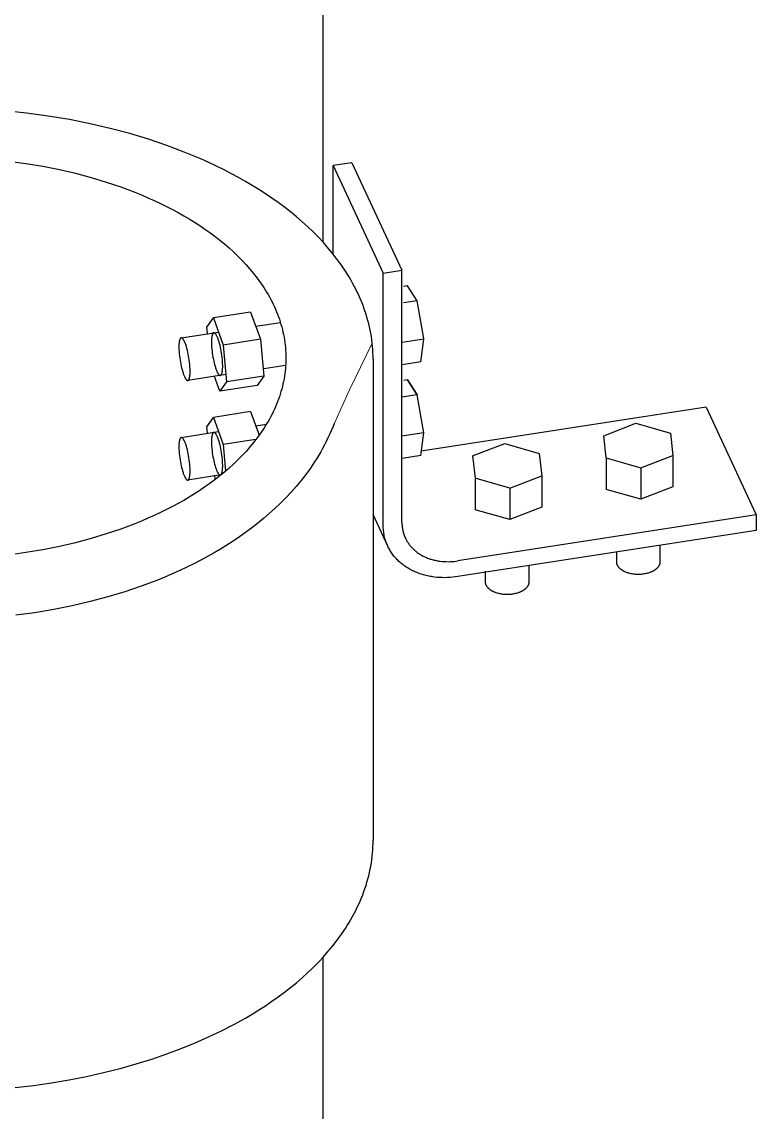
# Model space of a CAD drawing. Header units: millimetres. Extents: x 3.1 to 23.9, y 2.6 to 13.
# Drawn here: x 22.2211 to 22.4113, y 6.3739 to 6.6565 of the extents above; entities that cross this region are included whole.
import ezdxf

# ---------------------------------------------------------------- set-up
doc = ezdxf.new("R2010")
doc.units = ezdxf.units.MM
doc.linetypes.add('ACAD_ISO02W100', pattern=[15, 12, -3])
doc.layers.add('0.2', color=6, linetype='Continuous', lineweight=15)
doc.layers.add('0.3', color=4, linetype='Continuous', lineweight=20)

msp = doc.modelspace()

# ---------------------------------------------------------------- linework, layer by layer
at = {"layer": '0.2', "linetype": 'ACAD_ISO02W100', "lineweight": -3, "ltscale": 0.008}
for p, q in [((22.29911, 7.29476), (22.29911, 6.59938)), ((22.29911, 6.414), (22.29911, 5.65773))]:
    msp.add_line(p, q, dxfattribs=at)
at = {"layer": '0.3', "lineweight": -3}
for points in [[(22.31212, 6.569), (22.31211, 6.56985), (22.31208, 6.57069), (22.31204, 6.57153), (22.31197, 6.57238), (22.31188, 6.57322), (22.31178, 6.57406), (22.31166, 6.5749), (22.31152, 6.57574), (22.31136, 6.57657), (22.31118, 6.57741), (22.31098, 6.57824), (22.31077, 6.57907), (22.31053, 6.5799), (22.31028, 6.58072), (22.31001, 6.58154), (22.30972, 6.58236), (22.30942, 6.58318), (22.3091, 6.58399), (22.30876, 6.5848), (22.3084, 6.5856), (22.30802, 6.5864), (22.30763, 6.5872), (22.30722, 6.58799), (22.3068, 6.58878), (22.30636, 6.58956), (22.3059, 6.59034), (22.30543, 6.59112), (22.30494, 6.59188), (22.30391, 6.5934), (22.30283, 6.5949), (22.30169, 6.59637), (22.30049, 6.59782), (22.29924, 6.59925), (22.29793, 6.60064), (22.29658, 6.60201), (22.29518, 6.60335), (22.29373, 6.60467), (22.29224, 6.60595), (22.29071, 6.6072), (22.28914, 6.60843), (22.28753, 6.60962), (22.28589, 6.61078), (22.28422, 6.61191), (22.28252, 6.61301), (22.28079, 6.61407), (22.27904, 6.61511), (22.27725, 6.61612), (22.2754, 6.61712), (22.2735, 6.6181), (22.27154, 6.61907), (22.26953, 6.62001), (22.26746, 6.62094), (22.26535, 6.62185), (22.26318, 6.62273), (22.25868, 6.62443), (22.25398, 6.62602), (22.2491, 6.62749), (22.24404, 6.62884), (22.23881, 6.63006), (22.23344, 6.63114), (22.22794, 6.63206), (22.22232, 6.63282), (22.21662, 6.63343)], [(22.21768, 6.6204), (22.22217, 6.61978), (22.22657, 6.61905), (22.23087, 6.61819), (22.23505, 6.61721), (22.2391, 6.61613), (22.24301, 6.61495), (22.24677, 6.61368), (22.25036, 6.61232), (22.2521, 6.61161), (22.2538, 6.61089), (22.25545, 6.61015), (22.25706, 6.60939), (22.25862, 6.60862), (22.26014, 6.60783), (22.26162, 6.60703), (22.26306, 6.60623), (22.26446, 6.6054), (22.26584, 6.60454), (22.2672, 6.60367), (22.26854, 6.60276), (22.26985, 6.60183), (22.27113, 6.60088), (22.27239, 6.5999), (22.27362, 6.5989), (22.27481, 6.59787), (22.27596, 6.59682), (22.27709, 6.59575), (22.27817, 6.59465), (22.27921, 6.59353), (22.28022, 6.5924), (22.28117, 6.59124), (22.28209, 6.59006), (22.28296, 6.58886), (22.28377, 6.58764), (22.28417, 6.58703), (22.28454, 6.58641), (22.28491, 6.58579), (22.28526, 6.58516), (22.2856, 6.58453), (22.28593, 6.5839), (22.28624, 6.58326), (22.28654, 6.58262), (22.28683, 6.58198), (22.2871, 6.58133), (22.28736, 6.58068), (22.2876, 6.58003), (22.28783, 6.57937), (22.28805, 6.57872), (22.28825, 6.57806), (22.28844, 6.57739), (22.28861, 6.57673), (22.28877, 6.57606), (22.28891, 6.5754), (22.28904, 6.57473), (22.28915, 6.57406), (22.28925, 6.57338), (22.28933, 6.57271), (22.2894, 6.57204), (22.28945, 6.57136), (22.28949, 6.57069), (22.28951, 6.57001), (22.28952, 6.56934)], [(22.30663, 6.61997), (22.3018, 6.61922)], [(22.3018, 6.59624), (22.3018, 6.61922)], [(22.3018, 6.61922), (22.31474, 6.59133)], [(22.30663, 6.61997), (22.31957, 6.59208)], [(22.31474, 6.59133), (22.31957, 6.59208)], [(22.31474, 6.52601), (22.31474, 6.59133)], [(22.31957, 6.52676), (22.31957, 6.59208)], [(22.32102, 6.58806), (22.32, 6.5879)], [(22.32356, 6.58419), (22.32102, 6.58806)], [(22.32356, 6.58419), (22.31996, 6.58363)], [(22.32527, 6.57437), (22.32356, 6.58419)], [(22.26904, 6.57731), (22.27074, 6.57977)], [(22.2804, 6.58126), (22.27074, 6.57977)], [(22.27074, 6.57977), (22.27328, 6.5727)], [(22.2804, 6.58126), (22.28294, 6.5742)], [(22.26918, 6.5757), (22.26904, 6.57731)], [(22.28173, 6.57757), (22.2881, 6.57855)], [(22.26241, 6.57458), (22.26232, 6.57455), (22.26231, 6.57454), (22.26231, 6.57454), (22.2623, 6.57454), (22.2623, 6.57453), (22.26229, 6.57453), (22.26229, 6.57453), (22.26228, 6.57452), (22.26228, 6.57452), (22.26227, 6.57451), (22.26226, 6.57451), (22.26226, 6.5745), (22.26225, 6.5745), (22.26225, 6.57449), (22.26224, 6.57448), (22.26223, 6.57447), (22.26222, 6.57446), (22.26221, 6.57445), (22.2622, 6.57444), (22.26219, 6.57442), (22.26218, 6.57441), (22.26217, 6.5744), (22.26216, 6.57438), (22.26215, 6.57437), (22.26214, 6.57435), (22.26213, 6.57434), (22.26212, 6.57432), (22.26211, 6.5743), (22.2621, 6.57429), (22.26209, 6.57425), (22.26207, 6.57421), (22.26205, 6.57417), (22.26204, 6.57413), (22.26202, 6.57409), (22.26201, 6.57404), (22.26199, 6.57398), (22.26198, 6.57392), (22.26196, 6.57386), (22.26195, 6.5738), (22.26193, 6.57373), (22.26191, 6.57359), (22.26188, 6.57343), (22.26186, 6.57327), (22.26185, 6.57309), (22.26183, 6.57289), (22.26182, 6.57269), (22.26182, 6.57248), (22.26181, 6.57202), (22.26183, 6.57152), (22.26185, 6.571), (22.2619, 6.57045), (22.26195, 6.5699), (22.26202, 6.56934), (22.26211, 6.56878), (22.2622, 6.56824), (22.2623, 6.56772), (22.2624, 6.56723), (22.26251, 6.56676), (22.26262, 6.56632), (22.26275, 6.56589), (22.26288, 6.56547), (22.26295, 6.56526), (22.26302, 6.56507), (22.26309, 6.56488), (22.26316, 6.5647), (22.26323, 6.56454), (22.26331, 6.56438), (22.26338, 6.56423), (22.26342, 6.56416), (22.26346, 6.5641), (22.26349, 6.56404), (22.26353, 6.56398), (22.26357, 6.56392), (22.2636, 6.56387), (22.26364, 6.56382), (22.26368, 6.56377), (22.26369, 6.56375), (22.26371, 6.56373), (22.26373, 6.56371), (22.26375, 6.56369), (22.26376, 6.56368), (22.26378, 6.56366), (22.2638, 6.56364), (22.26382, 6.56363), (22.26383, 6.56361), (22.26385, 6.5636), (22.26387, 6.56359), (22.26388, 6.56358), (22.26389, 6.56357), (22.2639, 6.56357), (22.26391, 6.56356), (22.26392, 6.56356), (22.26393, 6.56355), (22.26393, 6.56355), (22.26394, 6.56355), (22.26395, 6.56354), (22.26396, 6.56354), (22.26397, 6.56353), (22.26397, 6.56353), (22.26398, 6.56353), (22.26399, 6.56353), (22.264, 6.56352), (22.26401, 6.56352), (22.26401, 6.56352), (22.26402, 6.56352), (22.26403, 6.56352), (22.26404, 6.56352), (22.26405, 6.56351), (22.26405, 6.56351), (22.26406, 6.56351), (22.26407, 6.56351), (22.26408, 6.56351), (22.26408, 6.56351), (22.26409, 6.56351), (22.2641, 6.56351), (22.26411, 6.56351), (22.26411, 6.56351), (22.26412, 6.56352), (22.26413, 6.56352), (22.26413, 6.56352), (22.26414, 6.56352), (22.26415, 6.56352), (22.26416, 6.56352), (22.26416, 6.56353), (22.26417, 6.56353), (22.26418, 6.56353), (22.26418, 6.56354), (22.26419, 6.56354), (22.2642, 6.56354), (22.2642, 6.56355), (22.26421, 6.56355), (22.26422, 6.56355), (22.26422, 6.56356), (22.26423, 6.56356), (22.26424, 6.56357), (22.26424, 6.56357), (22.26425, 6.56358), (22.26426, 6.56358), (22.26426, 6.56359), (22.26427, 6.56359), (22.26428, 6.5636), (22.26428, 6.5636), (22.26429, 6.56361), (22.26429, 6.56362), (22.2643, 6.56362), (22.26431, 6.56363), (22.26432, 6.56364), (22.26433, 6.56366), (22.26434, 6.56367), (22.26435, 6.56369), (22.26436, 6.56371), (22.26437, 6.56372), (22.26438, 6.56374), (22.2644, 6.56376), (22.26441, 6.56378), (22.26442, 6.5638), (22.26443, 6.56382), (22.26444, 6.56384), (22.26445, 6.56386), (22.26446, 6.56391), (22.26448, 6.56396), (22.2645, 6.564), (22.26451, 6.56406), (22.26453, 6.56411), (22.26455, 6.56417), (22.26456, 6.56423), (22.26458, 6.56429), (22.26459, 6.56436), (22.26461, 6.5645), (22.26464, 6.56466), (22.26466, 6.56483), (22.26468, 6.56501), (22.26469, 6.5652), (22.2647, 6.5654), (22.26471, 6.56562), (22.26471, 6.56607), (22.2647, 6.56657), (22.26467, 6.56709), (22.26463, 6.56764), (22.26457, 6.5682), (22.2645, 6.56876), (22.26442, 6.56931), (22.26433, 6.56985), (22.26423, 6.57037), (22.26412, 6.57087), (22.26401, 6.57133), (22.26388, 6.57184), (22.26374, 6.57234), (22.26366, 6.57258), (22.26358, 6.57282), (22.2635, 6.57304), (22.26342, 6.57326), (22.26333, 6.57346), (22.26325, 6.57365), (22.2632, 6.57374), (22.26316, 6.57382), (22.26312, 6.5739), (22.26307, 6.57398), (22.26303, 6.57405), (22.26299, 6.57412), (22.26295, 6.57418), (22.2629, 6.57424), (22.26288, 6.57427), (22.26286, 6.5743), (22.26284, 6.57432), (22.26282, 6.57435), (22.2628, 6.57437), (22.26278, 6.57439), (22.26276, 6.57441), (22.26248, 6.57459)], [(22.26241, 6.57458), (22.27207, 6.57607)], [(22.28294, 6.5742), (22.27328, 6.5727)], [(22.28294, 6.5742), (22.28377, 6.56467)], [(22.32527, 6.57426), (22.31966, 6.5734)], [(22.32444, 6.56832), (22.32527, 6.57426)], [(22.32525, 6.57427), (22.32527, 6.57437)], [(22.27328, 6.5727), (22.27411, 6.56318)], [(22.28952, 6.56934), (22.28951, 6.56866), (22.28949, 6.56799), (22.28945, 6.56731), (22.2894, 6.56664), (22.28933, 6.56597), (22.28925, 6.56529), (22.28915, 6.56462), (22.28904, 6.56395), (22.28891, 6.56328), (22.28877, 6.56261), (22.28861, 6.56195), (22.28844, 6.56128), (22.28825, 6.56062), (22.28805, 6.55996), (22.28783, 6.5593), (22.2876, 6.55865), (22.28736, 6.558), (22.2871, 6.55735), (22.28683, 6.5567), (22.28654, 6.55606), (22.28624, 6.55542), (22.28593, 6.55478), (22.2856, 6.55415), (22.28526, 6.55351), (22.28491, 6.55289), (22.28454, 6.55227), (22.28417, 6.55165), (22.28377, 6.55103), (22.28296, 6.54982), (22.28209, 6.54862), (22.28117, 6.54744), (22.28022, 6.54628), (22.27921, 6.54514), (22.27817, 6.54403), (22.27709, 6.54293), (22.27596, 6.54186), (22.27481, 6.54081), (22.27362, 6.53978), (22.27239, 6.53878), (22.27113, 6.5378), (22.26985, 6.53685), (22.26854, 6.53592), (22.2672, 6.53501), (22.26584, 6.53413), (22.26446, 6.53328), (22.26306, 6.53245), (22.26162, 6.53164), (22.26014, 6.53084), (22.25862, 6.53006), (22.25706, 6.52929), (22.25545, 6.52853), (22.2538, 6.52779), (22.2521, 6.52706), (22.25036, 6.52636), (22.24677, 6.525), (22.24301, 6.52373), (22.2391, 6.52255), (22.23505, 6.52146), (22.23087, 6.52049), (22.22657, 6.51963), (22.22217, 6.51889), (22.21768, 6.51828)], [(22.31212, 6.569), (22.31212, 6.44438)], [(22.32444, 6.56832), (22.31964, 6.56758)], [(22.28946, 6.56744), (22.28378, 6.56656)], [(22.27395, 6.56504), (22.26412, 6.56352)], [(22.2724, 6.56072), (22.27102, 6.56458)], [(22.27411, 6.56318), (22.2724, 6.56072)], [(22.28377, 6.56467), (22.27411, 6.56318)], [(22.28377, 6.56467), (22.28206, 6.56221)], [(22.32102, 6.56367), (22.32004, 6.56351)], [(22.32102, 6.56367), (22.32356, 6.55979)], [(22.32356, 6.55979), (22.32102, 6.56367)], [(22.28206, 6.56221), (22.2724, 6.56072)], [(22.32356, 6.55979), (22.31957, 6.55917)], [(22.32527, 6.54998), (22.32356, 6.55979)], [(22.2804, 6.55544), (22.27074, 6.55394)], [(22.2804, 6.55544), (22.2826, 6.54932)], [(22.39839, 6.55659), (22.3246, 6.54518)], [(22.39839, 6.55659), (22.41133, 6.52871)], [(22.302, 6.55224), (22.30167, 6.55139), (22.30127, 6.55045), (22.30086, 6.54953), (22.30043, 6.54861), (22.29998, 6.5477), (22.29952, 6.54681), (22.29904, 6.54592), (22.29855, 6.54504), (22.29804, 6.54417), (22.29751, 6.54331), (22.29694, 6.54241), (22.29586, 6.5408), (22.29468, 6.53918), (22.29346, 6.5376), (22.29219, 6.53607), (22.29087, 6.53457), (22.28952, 6.53312), (22.28812, 6.53171), (22.28669, 6.53034), (22.28523, 6.52902), (22.28374, 6.52773), (22.28221, 6.52648), (22.28066, 6.52527), (22.27909, 6.52411), (22.27749, 6.52298), (22.27588, 6.52188), (22.27424, 6.52083), (22.27259, 6.51981), (22.27093, 6.51882), (22.26923, 6.51787), (22.26749, 6.51693), (22.26571, 6.51601), (22.26389, 6.51511), (22.26202, 6.51423), (22.26011, 6.51338), (22.25816, 6.51254), (22.25611, 6.51171), (22.25207, 6.51018), (22.24781, 6.50874), (22.24341, 6.50741), (22.23887, 6.5062), (22.2342, 6.50511), (22.22942, 6.50415), (22.22454, 6.50333), (22.21957, 6.50266)], [(22.26904, 6.55149), (22.27074, 6.55394)], [(22.26918, 6.54988), (22.26904, 6.55149)], [(22.27074, 6.55394), (22.27328, 6.54688)], [(22.28173, 6.55174), (22.28449, 6.55217)], [(22.37184, 6.5492), (22.38015, 6.55241)], [(22.38015, 6.55241), (22.38912, 6.54985)], [(22.26241, 6.54875), (22.26232, 6.54873), (22.26231, 6.54872), (22.26231, 6.54872), (22.2623, 6.54872), (22.2623, 6.54871), (22.26229, 6.54871), (22.26229, 6.5487), (22.26228, 6.5487), (22.26228, 6.5487), (22.26227, 6.54869), (22.26226, 6.54869), (22.26226, 6.54868), (22.26225, 6.54868), (22.26225, 6.54867), (22.26224, 6.54866), (22.26223, 6.54865), (22.26222, 6.54864), (22.26221, 6.54863), (22.2622, 6.54861), (22.26219, 6.5486), (22.26218, 6.54859), (22.26217, 6.54857), (22.26216, 6.54856), (22.26215, 6.54854), (22.26214, 6.54853), (22.26213, 6.54851), (22.26212, 6.5485), (22.26211, 6.54848), (22.2621, 6.54846), (22.26209, 6.54843), (22.26207, 6.54839), (22.26205, 6.54835), (22.26204, 6.54831), (22.26202, 6.54826), (22.26201, 6.54821), (22.26199, 6.54816), (22.26198, 6.5481), (22.26196, 6.54804), (22.26195, 6.54798), (22.26193, 6.54791), (22.26191, 6.54777), (22.26188, 6.54761), (22.26186, 6.54744), (22.26185, 6.54726), (22.26183, 6.54707), (22.26182, 6.54687), (22.26182, 6.54665), (22.26181, 6.54619), (22.26183, 6.5457), (22.26185, 6.54518), (22.2619, 6.54463), (22.26195, 6.54407), (22.26202, 6.54351), (22.26211, 6.54296), (22.2622, 6.54242), (22.2623, 6.5419), (22.2624, 6.5414), (22.26251, 6.54094), (22.26262, 6.5405), (22.26275, 6.54006), (22.26288, 6.53964), (22.26295, 6.53944), (22.26302, 6.53925), (22.26309, 6.53906), (22.26316, 6.53888), (22.26323, 6.53871), (22.26331, 6.53855), (22.26338, 6.53841), (22.26342, 6.53834), (22.26346, 6.53827), (22.26349, 6.53821), (22.26353, 6.53815), (22.26357, 6.5381), (22.2636, 6.53805), (22.26364, 6.538), (22.26368, 6.53795), (22.26369, 6.53793), (22.26371, 6.53791), (22.26373, 6.53789), (22.26375, 6.53787), (22.26376, 6.53785), (22.26378, 6.53784), (22.2638, 6.53782), (22.26382, 6.53781), (22.26383, 6.53779), (22.26385, 6.53778), (22.26387, 6.53777), (22.26388, 6.53776), (22.26389, 6.53775), (22.2639, 6.53774), (22.26391, 6.53774), (22.26392, 6.53774), (22.26393, 6.53773), (22.26393, 6.53773), (22.26394, 6.53772), (22.26395, 6.53772), (22.26396, 6.53772), (22.26397, 6.53771), (22.26397, 6.53771), (22.26398, 6.53771), (22.26399, 6.5377), (22.264, 6.5377), (22.26401, 6.5377), (22.26401, 6.5377), (22.26402, 6.5377), (22.26403, 6.53769), (22.26404, 6.53769), (22.26405, 6.53769), (22.26405, 6.53769), (22.26406, 6.53769), (22.26407, 6.53769), (22.26408, 6.53769), (22.26408, 6.53769), (22.26409, 6.53769), (22.2641, 6.53769), (22.26411, 6.53769), (22.26411, 6.53769), (22.26412, 6.53769), (22.26413, 6.53769), (22.26413, 6.5377), (22.26414, 6.5377), (22.26415, 6.5377), (22.26416, 6.5377), (22.26416, 6.5377), (22.26417, 6.53771), (22.26418, 6.53771), (22.26418, 6.53771), (22.26419, 6.53772), (22.2642, 6.53772), (22.2642, 6.53772), (22.26421, 6.53773), (22.26422, 6.53773), (22.26422, 6.53773), (22.26423, 6.53774), (22.26424, 6.53774), (22.26424, 6.53775), (22.26425, 6.53775), (22.26426, 6.53776), (22.26426, 6.53776), (22.26427, 6.53777), (22.26428, 6.53778), (22.26428, 6.53778), (22.26429, 6.53779), (22.26429, 6.53779), (22.2643, 6.5378), (22.26431, 6.53781), (22.26432, 6.53782), (22.26433, 6.53784), (22.26434, 6.53785), (22.26435, 6.53787), (22.26436, 6.53788), (22.26437, 6.5379), (22.26438, 6.53792), (22.2644, 6.53794), (22.26441, 6.53796), (22.26442, 6.53798), (22.26443, 6.538), (22.26444, 6.53802), (22.26445, 6.53804), (22.26446, 6.53808), (22.26448, 6.53813), (22.2645, 6.53818), (22.26451, 6.53823), (22.26453, 6.53829), (22.26455, 6.53835), (22.26456, 6.53841), (22.26458, 6.53847), (22.26459, 6.53854), (22.26461, 6.53868), (22.26464, 6.53884), (22.26466, 6.539), (22.26468, 6.53918), (22.26469, 6.53938), (22.2647, 6.53958), (22.26471, 6.53979), (22.26471, 6.54025), (22.2647, 6.54075), (22.26467, 6.54127), (22.26463, 6.54182), (22.26457, 6.54237), (22.2645, 6.54293), (22.26442, 6.54349), (22.26433, 6.54403), (22.26423, 6.54455), (22.26412, 6.54504), (22.26401, 6.5455), (22.26388, 6.54602), (22.26374, 6.54652), (22.26366, 6.54676), (22.26358, 6.54699), (22.2635, 6.54722), (22.26342, 6.54743), (22.26333, 6.54764), (22.26325, 6.54782), (22.2632, 6.54791), (22.26316, 6.548), (22.26312, 6.54808), (22.26307, 6.54816), (22.26303, 6.54823), (22.26299, 6.5483), (22.26295, 6.54836), (22.2629, 6.54842), (22.26288, 6.54845), (22.26286, 6.54848), (22.26284, 6.5485), (22.26282, 6.54853), (22.2628, 6.54855), (22.26278, 6.54857), (22.26276, 6.54859), (22.26248, 6.54877)], [(22.26241, 6.54875), (22.27207, 6.55025)], [(22.32527, 6.54998), (22.31957, 6.5491)], [(22.32444, 6.54403), (22.32527, 6.54998)], [(22.37249, 6.54344), (22.37184, 6.5492)], [(22.38912, 6.54985), (22.38977, 6.54409)], [(22.28175, 6.54819), (22.27328, 6.54688)], [(22.27328, 6.54688), (22.27388, 6.54001)], [(22.33788, 6.54395), (22.3462, 6.54716)], [(22.3462, 6.54716), (22.35516, 6.5446)], [(22.32444, 6.54403), (22.3196, 6.54329)], [(22.33788, 6.54395), (22.33853, 6.53819)], [(22.35516, 6.5446), (22.35581, 6.53884)], [(22.37249, 6.54344), (22.38145, 6.54089), (22.38977, 6.54409)], [(22.37249, 6.54344), (22.37249, 6.53528)], [(22.38977, 6.54409), (22.38977, 6.53593)], [(22.38145, 6.54089), (22.38145, 6.53272)], [(22.27268, 6.53902), (22.26412, 6.53769)], [(22.27131, 6.53794), (22.27102, 6.53876)], [(22.3475, 6.53563), (22.33853, 6.53819)], [(22.33853, 6.53819), (22.33853, 6.53002)], [(22.3475, 6.53563), (22.35581, 6.53884)], [(22.35581, 6.53884), (22.35581, 6.53067)], [(22.3475, 6.53563), (22.3475, 6.52747)], [(22.38145, 6.53272), (22.37249, 6.53528)], [(22.38977, 6.53593), (22.38145, 6.53272)], [(22.31592, 6.52058), (22.31212, 6.52876)], [(22.41133, 6.52871), (22.33406, 6.51676)], [(22.3475, 6.52747), (22.33853, 6.53002)], [(22.35581, 6.53067), (22.3475, 6.52747)], [(22.41133, 6.52871), (22.41133, 6.52463)], [(22.31592, 6.52058), (22.31577, 6.52092), (22.31563, 6.52125), (22.3155, 6.52158), (22.31539, 6.52192), (22.31528, 6.52226), (22.31518, 6.5226), (22.3151, 6.52294), (22.31502, 6.52329), (22.31495, 6.52363), (22.31489, 6.52397), (22.31485, 6.52431), (22.31481, 6.52466), (22.31478, 6.525), (22.31476, 6.52534), (22.31474, 6.52568), (22.31474, 6.52601)], [(22.31957, 6.52676), (22.31957, 6.52651), (22.31958, 6.52625), (22.3196, 6.526), (22.31962, 6.52574), (22.31965, 6.52549), (22.31969, 6.52523), (22.31973, 6.52497), (22.31978, 6.52472), (22.31984, 6.52446), (22.3199, 6.5242), (22.31997, 6.52395), (22.32005, 6.52369), (22.32014, 6.52344), (22.32024, 6.52319), (22.32034, 6.52294), (22.32045, 6.52269)], [(22.41133, 6.52463), (22.33406, 6.51267)], [(22.33406, 6.51267), (22.3334, 6.51258), (22.33273, 6.51251), (22.33206, 6.51245), (22.33138, 6.51242), (22.33069, 6.5124), (22.33, 6.51241), (22.32931, 6.51244), (22.32862, 6.51249), (22.32793, 6.51257), (22.32759, 6.51262), (22.32725, 6.51267), (22.3269, 6.51273), (22.32656, 6.51279), (22.32622, 6.51286), (22.32589, 6.51294), (22.32555, 6.51303), (22.32522, 6.51312), (22.32488, 6.51321), (22.32456, 6.51332), (22.32423, 6.51342), (22.32391, 6.51354), (22.32359, 6.51366), (22.32327, 6.51379), (22.32296, 6.51392), (22.32265, 6.51406), (22.32234, 6.51421), (22.32204, 6.51436), (22.32174, 6.51452), (22.32145, 6.51468), (22.32116, 6.51485), (22.32088, 6.51502), (22.3206, 6.5152), (22.32033, 6.51539), (22.32006, 6.51558), (22.3198, 6.51578), (22.31955, 6.51598), (22.3193, 6.51619), (22.31905, 6.5164), (22.31881, 6.51661), (22.31858, 6.51683), (22.31836, 6.51706), (22.31814, 6.51729), (22.31793, 6.51752), (22.31772, 6.51776), (22.31752, 6.518), (22.31733, 6.51825), (22.31715, 6.51849), (22.31697, 6.51875), (22.3168, 6.519), (22.31663, 6.51926), (22.31647, 6.51952), (22.31632, 6.51978), (22.31618, 6.52005), (22.31605, 6.52031), (22.31592, 6.52058)], [(22.32045, 6.52269), (22.32055, 6.52249), (22.32065, 6.52229), (22.32076, 6.52209), (22.32087, 6.52189), (22.32099, 6.52169), (22.32111, 6.5215), (22.32124, 6.52131), (22.32137, 6.52112), (22.32151, 6.52093), (22.32166, 6.52075), (22.32181, 6.52057), (22.32196, 6.52039), (22.32212, 6.52022), (22.32228, 6.52005), (22.32245, 6.51988), (22.32263, 6.51971), (22.3228, 6.51955), (22.32299, 6.51939), (22.32317, 6.51924), (22.32337, 6.51908), (22.32356, 6.51894), (22.32376, 6.51879), (22.32397, 6.51865), (22.32417, 6.51852), (22.32439, 6.51839), (22.3246, 6.51826), (22.32482, 6.51814), (22.32504, 6.51802), (22.32527, 6.51791), (22.3255, 6.5178), (22.32573, 6.51769), (22.32597, 6.51759), (22.3262, 6.5175), (22.32644, 6.51741), (22.32669, 6.51732), (22.32693, 6.51724), (22.32718, 6.51716), (22.32743, 6.51709), (22.32768, 6.51702), (22.32793, 6.51696), (22.32818, 6.5169), (22.32844, 6.51685), (22.32869, 6.5168), (22.32895, 6.51675), (22.32921, 6.51671), (22.32946, 6.51668), (22.32998, 6.51662), (22.3305, 6.51658), (22.33102, 6.51656), (22.33153, 6.51655), (22.33205, 6.51656), (22.33256, 6.51659), (22.33306, 6.51663), (22.33356, 6.51669), (22.33406, 6.51676)], [(22.3864, 6.52077), (22.3864, 6.51636)], [(22.37521, 6.51651), (22.37521, 6.51904)], [(22.35244, 6.51552), (22.35244, 6.51126)], [(22.3864, 6.51636), (22.38639, 6.51632), (22.38639, 6.51628), (22.38639, 6.51624), (22.38638, 6.5162), (22.38638, 6.51616), (22.38637, 6.51612), (22.38636, 6.51608), (22.38635, 6.51605), (22.38634, 6.51601), (22.38633, 6.51597), (22.38632, 6.51593), (22.38631, 6.51589), (22.3863, 6.51585), (22.38629, 6.51582), (22.38627, 6.51578), (22.38626, 6.51574), (22.38624, 6.5157), (22.38623, 6.51567), (22.38621, 6.51563), (22.38619, 6.51559), (22.38618, 6.51556), (22.38616, 6.51552), (22.38612, 6.51545), (22.38607, 6.51538), (22.38603, 6.51531), (22.38598, 6.51524), (22.38593, 6.51517), (22.38588, 6.5151), (22.38582, 6.51503), (22.38577, 6.51497), (22.38571, 6.5149), (22.38564, 6.51484), (22.38558, 6.51478), (22.38551, 6.51472), (22.38545, 6.51466), (22.38538, 6.5146), (22.38531, 6.51454), (22.38523, 6.51449), (22.38516, 6.51443), (22.38508, 6.51438), (22.38501, 6.51433), (22.38493, 6.51428), (22.38485, 6.51423), (22.38476, 6.51418), (22.38467, 6.51413), (22.38458, 6.51408), (22.38449, 6.51403), (22.38439, 6.51398), (22.38429, 6.51393), (22.38419, 6.51389), (22.38408, 6.51384), (22.38397, 6.5138), (22.38386, 6.51376), (22.38363, 6.51367), (22.38339, 6.5136), (22.38314, 6.51353), (22.38289, 6.51346), (22.38262, 6.51341), (22.38235, 6.51336), (22.38208, 6.51332), (22.38179, 6.51328), (22.38151, 6.51326), (22.38122, 6.51324), (22.38093, 6.51323), (22.38064, 6.51323), (22.38035, 6.51324), (22.38007, 6.51326), (22.37978, 6.51329), (22.3795, 6.51332), (22.37923, 6.51336), (22.37896, 6.51341), (22.3787, 6.51347), (22.37845, 6.51353), (22.3782, 6.5136), (22.37797, 6.51368), (22.37774, 6.51376), (22.37752, 6.51384), (22.37742, 6.51389), (22.37732, 6.51393), (22.37722, 6.51398), (22.37712, 6.51403), (22.37703, 6.51408), (22.37694, 6.51413), (22.37685, 6.51418), (22.37676, 6.51423), (22.37668, 6.51428), (22.37659, 6.51434), (22.37651, 6.51439), (22.37642, 6.51445), (22.37634, 6.51451), (22.37627, 6.51457), (22.37619, 6.51463), (22.37612, 6.5147), (22.37604, 6.51476), (22.37597, 6.51483), (22.37591, 6.5149), (22.37584, 6.51497), (22.37578, 6.51504), (22.37572, 6.51511), (22.37566, 6.51519), (22.37561, 6.51526), (22.37556, 6.51534), (22.37553, 6.51537), (22.37551, 6.51541), (22.37549, 6.51545), (22.37547, 6.51549), (22.37545, 6.51553), (22.37543, 6.51557), (22.37541, 6.51561), (22.37539, 6.51565), (22.37537, 6.51569), (22.37535, 6.51573), (22.37534, 6.51577), (22.37532, 6.51581), (22.37531, 6.51585), (22.3753, 6.51589), (22.37528, 6.51593), (22.37527, 6.51597), (22.37526, 6.51601), (22.37525, 6.51606), (22.37524, 6.5161), (22.37524, 6.51614), (22.37523, 6.51618), (22.37522, 6.51622), (22.37522, 6.51626), (22.37521, 6.5163), (22.37521, 6.51635), (22.37521, 6.51639), (22.37521, 6.51643), (22.37521, 6.51647), (22.37521, 6.51651)], [(22.34125, 6.51126), (22.34125, 6.51405)], [(22.35244, 6.51115), (22.35244, 6.51111), (22.35243, 6.51107), (22.35243, 6.51104), (22.35242, 6.511), (22.35242, 6.51096), (22.35241, 6.51092), (22.3524, 6.51088), (22.3524, 6.51084), (22.35239, 6.5108), (22.35238, 6.51077), (22.35237, 6.51073), (22.35235, 6.51069), (22.35234, 6.51065), (22.35233, 6.51061), (22.35232, 6.51058), (22.3523, 6.51054), (22.35229, 6.5105), (22.35227, 6.51046), (22.35225, 6.51043), (22.35224, 6.51039), (22.35222, 6.51035), (22.3522, 6.51032), (22.35216, 6.51025), (22.35212, 6.51017), (22.35207, 6.5101), (22.35202, 6.51003), (22.35197, 6.50997), (22.35192, 6.5099), (22.35187, 6.50983), (22.35181, 6.50977), (22.35175, 6.5097), (22.35169, 6.50964), (22.35162, 6.50958), (22.35156, 6.50952), (22.35149, 6.50946), (22.35142, 6.5094), (22.35135, 6.50934), (22.35128, 6.50929), (22.3512, 6.50923), (22.35113, 6.50918), (22.35105, 6.50913), (22.35097, 6.50908), (22.35089, 6.50903), (22.35081, 6.50898), (22.35072, 6.50893), (22.35062, 6.50888), (22.35053, 6.50883), (22.35043, 6.50878), (22.35033, 6.50873), (22.35023, 6.50869), (22.35012, 6.50864), (22.35001, 6.5086), (22.3499, 6.50855), (22.34967, 6.50847), (22.34943, 6.5084), (22.34919, 6.50833), (22.34893, 6.50826), (22.34867, 6.5082), (22.3484, 6.50816), (22.34812, 6.50811), (22.34784, 6.50808), (22.34755, 6.50805), (22.34726, 6.50804), (22.34697, 6.50803), (22.34669, 6.50803), (22.3464, 6.50804), (22.34611, 6.50806), (22.34583, 6.50808), (22.34555, 6.50812), (22.34527, 6.50816), (22.345, 6.50821), (22.34474, 6.50827), (22.34449, 6.50833), (22.34424, 6.5084), (22.34401, 6.50848), (22.34378, 6.50856), (22.34357, 6.50864), (22.34346, 6.50869), (22.34336, 6.50873), (22.34326, 6.50878), (22.34316, 6.50883), (22.34307, 6.50887), (22.34298, 6.50892), (22.34289, 6.50897), (22.3428, 6.50903), (22.34272, 6.50908), (22.34263, 6.50913), (22.34255, 6.50919), (22.34247, 6.50925), (22.34239, 6.50931), (22.34231, 6.50937), (22.34223, 6.50943), (22.34216, 6.5095), (22.34209, 6.50956), (22.34202, 6.50963), (22.34195, 6.5097), (22.34188, 6.50977), (22.34182, 6.50984), (22.34176, 6.50991), (22.34171, 6.50998), (22.34165, 6.51006), (22.3416, 6.51013), (22.34158, 6.51017), (22.34155, 6.51021), (22.34153, 6.51025), (22.34151, 6.51029), (22.34149, 6.51033), (22.34147, 6.51037), (22.34145, 6.51041), (22.34143, 6.51045), (22.34141, 6.51049), (22.3414, 6.51053), (22.34138, 6.51057), (22.34136, 6.51061), (22.34135, 6.51065), (22.34134, 6.51069), (22.34133, 6.51073), (22.34131, 6.51077), (22.3413, 6.51081), (22.34129, 6.51085), (22.34129, 6.51089), (22.34128, 6.51094), (22.34127, 6.51098), (22.34126, 6.51102), (22.34126, 6.51106), (22.34126, 6.5111), (22.34125, 6.51114), (22.34125, 6.51119), (22.34125, 6.51123), (22.34125, 6.51127), (22.34125, 6.51131)], [(22.21943, 6.38023), (22.22416, 6.38079), (22.22882, 6.38146), (22.2334, 6.38224), (22.23789, 6.38312), (22.24228, 6.38411), (22.24656, 6.38519), (22.25072, 6.38636), (22.25476, 6.38761), (22.25866, 6.38895), (22.26243, 6.39035), (22.26605, 6.39183), (22.26952, 6.39336), (22.27285, 6.39495), (22.27602, 6.39659), (22.27904, 6.39827), (22.28079, 6.3993), (22.28252, 6.40037), (22.28422, 6.40147), (22.28589, 6.4026), (22.28753, 6.40376), (22.28914, 6.40495), (22.29071, 6.40618), (22.29224, 6.40743), (22.29373, 6.40871), (22.29518, 6.41003), (22.29658, 6.41137), (22.29793, 6.41274), (22.29924, 6.41413), (22.30049, 6.41556), (22.30169, 6.41701), (22.30283, 6.41848), (22.30391, 6.41998), (22.30494, 6.4215), (22.30543, 6.42226), (22.3059, 6.42304), (22.30636, 6.42381), (22.3068, 6.4246), (22.30722, 6.42539), (22.30763, 6.42618), (22.30802, 6.42697), (22.3084, 6.42777), (22.30876, 6.42858), (22.3091, 6.42939), (22.30942, 6.4302), (22.30972, 6.43102), (22.31001, 6.43184), (22.31028, 6.43266), (22.31053, 6.43348), (22.31077, 6.43431), (22.31098, 6.43514), (22.31118, 6.43597), (22.31136, 6.43681), (22.31152, 6.43764), (22.31166, 6.43848), (22.31178, 6.43932), (22.31188, 6.44016), (22.31197, 6.441), (22.31204, 6.44185), (22.31208, 6.44269), (22.31211, 6.44353), (22.31212, 6.44438)]]:
    msp.add_lwpolyline(points, dxfattribs=at)
for points in [[(22.27047, 6.5754), (22.27045, 6.57534), (22.27043, 6.57529), (22.27042, 6.57523), (22.2704, 6.57517), (22.27039, 6.57511), (22.27038, 6.57504), (22.27035, 6.5749), (22.27033, 6.57474), (22.27031, 6.57457), (22.27029, 6.57439), (22.27028, 6.5742), (22.27027, 6.574), (22.27026, 6.57378), (22.27026, 6.57332), (22.27027, 6.57283), (22.2703, 6.57231), (22.27034, 6.57176), (22.2704, 6.5712), (22.27047, 6.57064), (22.27055, 6.57009), (22.27064, 6.56955), (22.27074, 6.56903), (22.27084, 6.56853), (22.27095, 6.56807), (22.27107, 6.56763), (22.27119, 6.56719), (22.27132, 6.56677), (22.27139, 6.56657), (22.27146, 6.56638), (22.27153, 6.56619), (22.2716, 6.56601), (22.27168, 6.56584), (22.27175, 6.56569), (22.27183, 6.56554), (22.27186, 6.56547), (22.2719, 6.5654), (22.27194, 6.56534), (22.27197, 6.56528), (22.27201, 6.56523), (22.27205, 6.56518), (22.27208, 6.56513), (22.27212, 6.56508), (22.27214, 6.56506), (22.27215, 6.56504), (22.27217, 6.56502), (22.27219, 6.565), (22.27221, 6.56498), (22.27223, 6.56497), (22.27224, 6.56495), (22.27226, 6.56494), (22.27228, 6.56492), (22.27229, 6.56491), (22.27231, 6.5649), (22.27233, 6.56489), (22.27234, 6.56488), (22.27234, 6.56487), (22.27235, 6.56487), (22.27236, 6.56487), (22.27237, 6.56486), (22.27238, 6.56486), (22.27239, 6.56485), (22.27239, 6.56485), (22.2724, 6.56485), (22.27241, 6.56484), (22.27242, 6.56484), (22.27243, 6.56484), (22.27243, 6.56483), (22.27244, 6.56483), (22.27245, 6.56483), (22.27246, 6.56483), (22.27247, 6.56483), (22.27247, 6.56482), (22.27248, 6.56482), (22.27249, 6.56482), (22.2725, 6.56482), (22.2725, 6.56482), (22.27251, 6.56482), (22.27252, 6.56482), (22.27253, 6.56482), (22.27253, 6.56482), (22.27254, 6.56482), (22.27255, 6.56482), (22.27256, 6.56482), (22.27256, 6.56482), (22.27257, 6.56482), (22.27258, 6.56483), (22.27258, 6.56483), (22.27259, 6.56483), (22.2726, 6.56483), (22.27261, 6.56483), (22.27261, 6.56484), (22.27262, 6.56484), (22.27263, 6.56484), (22.27263, 6.56485), (22.27264, 6.56485), (22.27265, 6.56485), (22.27265, 6.56486), (22.27266, 6.56486), (22.27267, 6.56486), (22.27267, 6.56487), (22.27268, 6.56487), (22.27269, 6.56488), (22.27269, 6.56488), (22.2727, 6.56489), (22.27271, 6.56489), (22.27271, 6.5649), (22.27272, 6.56491), (22.27272, 6.56491), (22.27273, 6.56492), (22.27274, 6.56492), (22.27274, 6.56493), (22.27275, 6.56494), (22.27276, 6.56495), (22.27277, 6.56497), (22.27278, 6.56498), (22.2728, 6.565), (22.27281, 6.56501), (22.27282, 6.56503), (22.27283, 6.56505), (22.27284, 6.56507), (22.27285, 6.56509), (22.27286, 6.56511), (22.27287, 6.56513), (22.27288, 6.56515), (22.27289, 6.56517), (22.27291, 6.56522), (22.27292, 6.56526), (22.27294, 6.56531), (22.27296, 6.56536), (22.27297, 6.56542), (22.27299, 6.56548), (22.273, 6.56554), (22.27302, 6.5656), (22.27303, 6.56567), (22.27306, 6.56581), (22.27308, 6.56597), (22.2731, 6.56613), (22.27312, 6.56631), (22.27313, 6.56651), (22.27314, 6.56671), (22.27315, 6.56692), (22.27315, 6.56738), (22.27314, 6.56788), (22.27311, 6.5684), (22.27307, 6.56895), (22.27301, 6.5695), (22.27294, 6.57006), (22.27286, 6.57062), (22.27277, 6.57116), (22.27267, 6.57168), (22.27257, 6.57217), (22.27246, 6.57263), (22.27234, 6.57308), (22.27222, 6.57351), (22.27209, 6.57393), (22.27202, 6.57414), (22.27195, 6.57433), (22.27188, 6.57452), (22.2718, 6.5747), (22.27173, 6.57486), (22.27166, 6.57502), (22.27158, 6.57517), (22.27155, 6.57524), (22.27151, 6.5753), (22.27147, 6.57536), (22.27143, 6.57542), (22.2714, 6.57548), (22.27136, 6.57553), (22.27133, 6.57558), (22.27129, 6.57563), (22.27127, 6.57565), (22.27125, 6.57567), (22.27124, 6.57569), (22.27122, 6.57571), (22.2712, 6.57572), (22.27118, 6.57574), (22.27117, 6.57576), (22.27115, 6.57577), (22.27113, 6.57578), (22.27111, 6.5758), (22.2711, 6.57581), (22.27108, 6.57582), (22.27107, 6.57583), (22.27106, 6.57583), (22.27106, 6.57584), (22.27105, 6.57584), (22.27104, 6.57585), (22.27103, 6.57585), (22.27102, 6.57585), (22.27101, 6.57586), (22.27101, 6.57586), (22.271, 6.57586), (22.27099, 6.57587), (22.27098, 6.57587), (22.27097, 6.57587), (22.27097, 6.57588), (22.27096, 6.57588), (22.27095, 6.57588), (22.27094, 6.57588), (22.27094, 6.57588), (22.27093, 6.57588), (22.27092, 6.57589), (22.27091, 6.57589), (22.2709, 6.57589), (22.2709, 6.57589), (22.27089, 6.57589), (22.27088, 6.57589), (22.27087, 6.57589), (22.27087, 6.57589), (22.27086, 6.57589), (22.27085, 6.57588), (22.27085, 6.57588), (22.27084, 6.57588), (22.27083, 6.57588), (22.27082, 6.57588), (22.27082, 6.57588), (22.27081, 6.57587), (22.2708, 6.57587), (22.2708, 6.57587), (22.27079, 6.57587), (22.27078, 6.57586), (22.27077, 6.57586), (22.27077, 6.57586), (22.27076, 6.57585), (22.27075, 6.57585), (22.27075, 6.57585), (22.27074, 6.57584), (22.27073, 6.57584), (22.27073, 6.57583), (22.27072, 6.57583), (22.27072, 6.57582), (22.27071, 6.57582), (22.2707, 6.57581), (22.2707, 6.57581), (22.27069, 6.5758), (22.27068, 6.5758), (22.27068, 6.57579), (22.27067, 6.57578), (22.27067, 6.57578), (22.27066, 6.57577), (22.27065, 6.57576), (22.27064, 6.57574), (22.27062, 6.57573), (22.27061, 6.57571), (22.2706, 6.57569), (22.27059, 6.57568), (22.27058, 6.57566), (22.27057, 6.57564), (22.27056, 6.57562), (22.27055, 6.5756), (22.27054, 6.57558), (22.27053, 6.57556), (22.27052, 6.57554), (22.2705, 6.57549), (22.27048, 6.57544)], [(22.27047, 6.54957), (22.27045, 6.54952), (22.27043, 6.54947), (22.27042, 6.54941), (22.2704, 6.54935), (22.27039, 6.54928), (22.27038, 6.54922), (22.27035, 6.54907), (22.27033, 6.54892), (22.27031, 6.54875), (22.27029, 6.54857), (22.27028, 6.54838), (22.27027, 6.54818), (22.27026, 6.54796), (22.27026, 6.5475), (22.27027, 6.54701), (22.2703, 6.54648), (22.27034, 6.54594), (22.2704, 6.54538), (22.27047, 6.54482), (22.27055, 6.54427), (22.27064, 6.54372), (22.27074, 6.5432), (22.27084, 6.54271), (22.27095, 6.54225), (22.27107, 6.54181), (22.27119, 6.54137), (22.27132, 6.54095), (22.27139, 6.54075), (22.27146, 6.54055), (22.27153, 6.54037), (22.2716, 6.54019), (22.27168, 6.54002), (22.27175, 6.53986), (22.27183, 6.53972), (22.27186, 6.53965), (22.2719, 6.53958), (22.27194, 6.53952), (22.27197, 6.53946), (22.27201, 6.5394), (22.27205, 6.53935), (22.27208, 6.5393), (22.27212, 6.53926), (22.27214, 6.53924), (22.27215, 6.53922), (22.27217, 6.5392), (22.27219, 6.53918), (22.27221, 6.53916), (22.27223, 6.53914), (22.27224, 6.53913), (22.27226, 6.53911), (22.27228, 6.5391), (22.27229, 6.53909), (22.27231, 6.53907), (22.27233, 6.53906), (22.27234, 6.53906), (22.27234, 6.53905), (22.27235, 6.53905), (22.27236, 6.53904), (22.27237, 6.53904), (22.27238, 6.53903), (22.27239, 6.53903), (22.27239, 6.53903), (22.2724, 6.53902), (22.27241, 6.53902), (22.27242, 6.53902), (22.27243, 6.53901), (22.27243, 6.53901), (22.27244, 6.53901), (22.27245, 6.53901), (22.27246, 6.539), (22.27247, 6.539), (22.27247, 6.539), (22.27248, 6.539), (22.27249, 6.539), (22.2725, 6.539), (22.2725, 6.539), (22.27251, 6.539), (22.27252, 6.539), (22.27253, 6.539), (22.27253, 6.539), (22.27254, 6.539), (22.27255, 6.539), (22.27256, 6.539), (22.27256, 6.539), (22.27257, 6.539), (22.27258, 6.539), (22.27258, 6.539), (22.27259, 6.53901), (22.2726, 6.53901), (22.27261, 6.53901), (22.27261, 6.53901), (22.27262, 6.53902), (22.27263, 6.53902), (22.27263, 6.53902), (22.27264, 6.53903), (22.27265, 6.53903), (22.27265, 6.53903), (22.27266, 6.53904), (22.27267, 6.53904), (22.27267, 6.53905), (22.27268, 6.53905), (22.27269, 6.53906), (22.27269, 6.53906), (22.2727, 6.53907), (22.27271, 6.53907), (22.27271, 6.53908), (22.27272, 6.53908), (22.27272, 6.53909), (22.27273, 6.53909), (22.27274, 6.5391), (22.27274, 6.53911), (22.27275, 6.53911), (22.27276, 6.53913), (22.27277, 6.53914), (22.27278, 6.53916), (22.2728, 6.53917), (22.27281, 6.53919), (22.27282, 6.53921), (22.27283, 6.53923), (22.27284, 6.53924), (22.27285, 6.53926), (22.27286, 6.53928), (22.27287, 6.5393), (22.27288, 6.53933), (22.27289, 6.53935), (22.27291, 6.53939), (22.27292, 6.53944), (22.27294, 6.53949), (22.27296, 6.53954), (22.27297, 6.5396), (22.27299, 6.53965), (22.273, 6.53971), (22.27302, 6.53978), (22.27303, 6.53984), (22.27306, 6.53999), (22.27308, 6.54014), (22.2731, 6.54031), (22.27312, 6.54049), (22.27313, 6.54068), (22.27314, 6.54089), (22.27315, 6.5411), (22.27315, 6.54156), (22.27314, 6.54205), (22.27311, 6.54258), (22.27307, 6.54312), (22.27301, 6.54368), (22.27294, 6.54424), (22.27286, 6.5448), (22.27277, 6.54534), (22.27267, 6.54586), (22.27257, 6.54635), (22.27246, 6.54681), (22.27234, 6.54726), (22.27222, 6.54769), (22.27209, 6.54811), (22.27202, 6.54831), (22.27195, 6.54851), (22.27188, 6.54869), (22.2718, 6.54887), (22.27173, 6.54904), (22.27166, 6.5492), (22.27158, 6.54935), (22.27155, 6.54941), (22.27151, 6.54948), (22.27147, 6.54954), (22.27143, 6.5496), (22.2714, 6.54966), (22.27136, 6.54971), (22.27133, 6.54976), (22.27129, 6.5498), (22.27127, 6.54982), (22.27125, 6.54984), (22.27124, 6.54986), (22.27122, 6.54988), (22.2712, 6.5499), (22.27118, 6.54992), (22.27117, 6.54993), (22.27115, 6.54995), (22.27113, 6.54996), (22.27111, 6.54998), (22.2711, 6.54999), (22.27108, 6.55), (22.27107, 6.55), (22.27106, 6.55001), (22.27106, 6.55001), (22.27105, 6.55002), (22.27104, 6.55002), (22.27103, 6.55003), (22.27102, 6.55003), (22.27101, 6.55003), (22.27101, 6.55004), (22.271, 6.55004), (22.27099, 6.55004), (22.27098, 6.55005), (22.27097, 6.55005), (22.27097, 6.55005), (22.27096, 6.55005), (22.27095, 6.55006), (22.27094, 6.55006), (22.27094, 6.55006), (22.27093, 6.55006), (22.27092, 6.55006), (22.27091, 6.55006), (22.2709, 6.55006), (22.2709, 6.55006), (22.27089, 6.55006), (22.27088, 6.55006), (22.27087, 6.55006), (22.27087, 6.55006), (22.27086, 6.55006), (22.27085, 6.55006), (22.27085, 6.55006), (22.27084, 6.55006), (22.27083, 6.55006), (22.27082, 6.55006), (22.27082, 6.55005), (22.27081, 6.55005), (22.2708, 6.55005), (22.2708, 6.55005), (22.27079, 6.55004), (22.27078, 6.55004), (22.27077, 6.55004), (22.27077, 6.55003), (22.27076, 6.55003), (22.27075, 6.55003), (22.27075, 6.55002), (22.27074, 6.55002), (22.27073, 6.55001), (22.27073, 6.55001), (22.27072, 6.55001), (22.27072, 6.55), (22.27071, 6.55), (22.2707, 6.54999), (22.2707, 6.54998), (22.27069, 6.54998), (22.27068, 6.54997), (22.27068, 6.54997), (22.27067, 6.54996), (22.27067, 6.54995), (22.27066, 6.54995), (22.27065, 6.54993), (22.27064, 6.54992), (22.27062, 6.5499), (22.27061, 6.54989), (22.2706, 6.54987), (22.27059, 6.54985), (22.27058, 6.54984), (22.27057, 6.54982), (22.27056, 6.5498), (22.27055, 6.54978), (22.27054, 6.54976), (22.27053, 6.54974), (22.27052, 6.54971), (22.2705, 6.54967), (22.27048, 6.54962)]]:
    msp.add_lwpolyline(points, close=True, dxfattribs=at)
at = {"layer": '0.3'}
msp.add_lwpolyline([(22.29975, 6.54725), (22.306, 6.5611), (22.31188, 6.57322)], dxfattribs=at)

doc.saveas('drawing.dxf')
